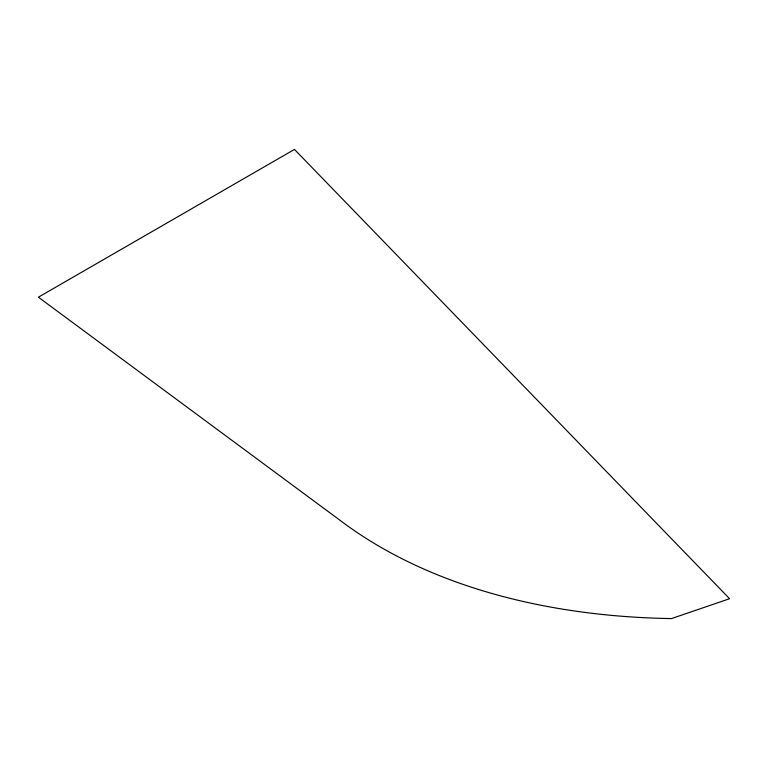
<?xml version="1.0" encoding="UTF-8"?>
<svg xmlns="http://www.w3.org/2000/svg" width="768" height="768" viewBox="0 0 768 768"><rect width="100%" height="100%" fill="white"/><g stroke="black" fill="none" stroke-linecap="round" stroke-linejoin="round"><path stroke-width="1.15" d="M294.47 149.414L38.4 297.197L340.387 520.57A712.358 450.979 -22 0 0 671.482 618.586L729.6 598.723L294.47 149.414"/></g></svg>
